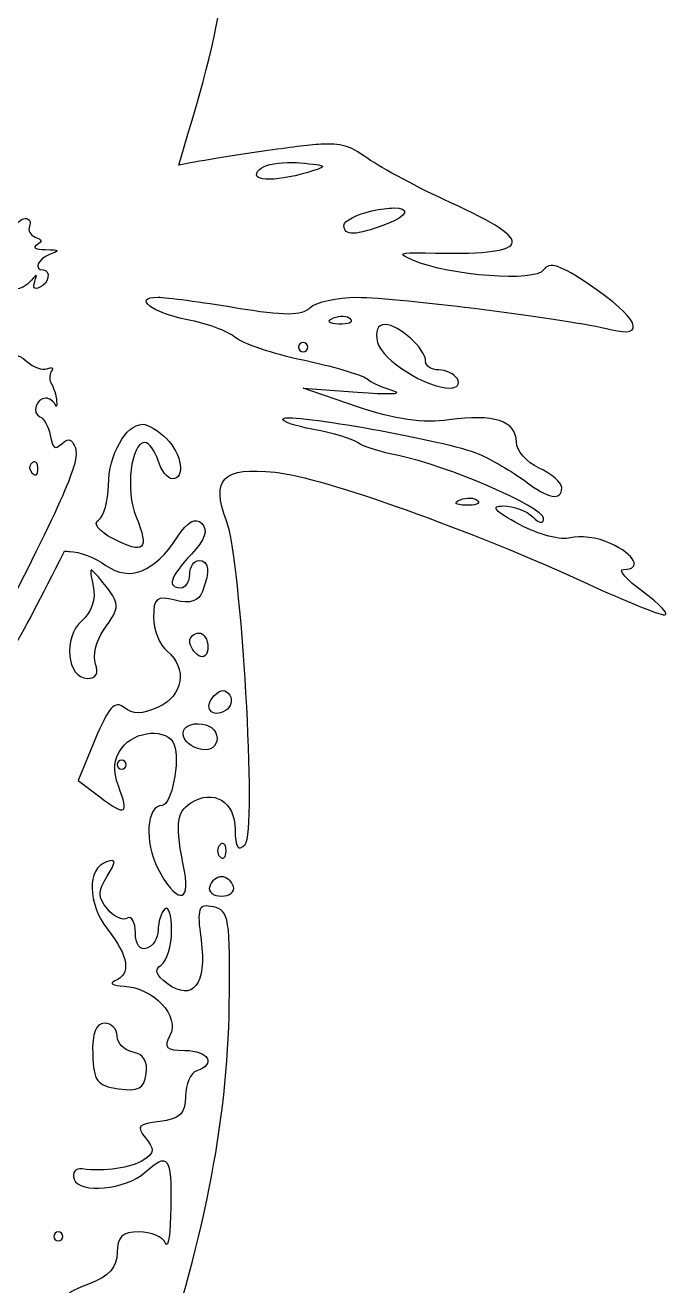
# Model space of a CAD drawing. Extents: x 3 to 91, y 4 to 114.
# Drawn here: x 24.82 to 35.45, y 30.45 to 51.24 of the extents above; entities that cross this region are included whole.
import ezdxf

# ---------------------------------------------------------------- set-up
doc = ezdxf.new("R2010")
doc.units = 0
doc.layers.add('Layer_1', color=7, linetype='CONTINUOUS')

msp = doc.modelspace()

# ---------------------------------------------------------------- linework, layer by layer
at = {"layer": 'Layer_1', "color": 7}
for points in [[(29.141372, 48.976139)], [(30.898888, 48.224249)], [(30.067414, 46.434176)], [(30.756778, 46.302919)], [(29.406474, 46.003712)], [(26.755989, 44.656506)], [(24.977287, 44.038458)], [(32.162895, 43.441077)], [(25.909529, 42.250452)], [(27.685648, 41.214857)], [(28.084073, 40.265045)], [(27.673247, 39.718307)], [(26.413374, 39.119378)], [(28.073739, 37.745817)], [(28.059784, 37.196497)], [(26.129154, 34.779592)], [(25.365893, 31.337424)]]:
    msp.add_lwpolyline(points, close=True, dxfattribs=at)
for points in [[(30.539737, 48.175671), (30.539737, 48.17619)], [(30.304094, 44.946413), (29.406474, 45.252853), (30.304094, 45.185673)], [(25.976192, 39.463543), (25.694039, 38.781415), (26.05164, 38.511662)]]:
    msp.add_lwpolyline(points, dxfattribs=at)
for points in [[(27.354403, 48.932215), (28.215854, 51.792859), (28.245054, 52.128009), (28.0417, 55.710613)], [(29.738235, 49.27638), (29.531751, 49.268839), (29.250679, 49.231779), (28.825113, 49.170444)], [(30.471009, 49.042285), (30.218885, 49.219341), (30.082376, 49.28895), (29.738235, 49.27638)], [(28.825113, 49.170444), (28.223397, 49.083732), (27.628635, 48.986288), (27.354403, 48.932215)], [(29.481404, 48.811809), (28.905589, 48.64224), (28.492156, 48.665912), (28.684037, 48.857801)], [(28.684037, 48.857801), (28.750268, 48.923982), (28.935682, 48.968982), (29.141372, 48.976139)], [(29.141372, 48.976139), (29.209939, 48.97852), (29.280654, 48.97666), (29.350147, 48.96994)], [(29.350147, 48.96994), (29.825942, 48.924458), (29.83362, 48.915549), (29.481404, 48.811809)], [(31.833198, 48.315199), (31.321475, 48.548228), (30.708446, 48.875528), (30.471009, 49.042285)], [(31.426504, 47.483725), (33.20257, 47.438195), (33.304091, 47.645399), (31.833198, 48.315199)], [(24.66051, 47.90282), (24.68421, 47.984322), (24.756761, 48.050616), (24.82174, 48.050616)], [(24.82174, 48.050616), (24.89167, 48.050616), (24.920194, 47.999305), (24.891504, 47.924526)], [(30.079817, 47.937443), (30.079817, 48.013204), (30.286925, 48.120172), (30.539737, 48.175671)], [(30.539737, 48.17619), (30.688272, 48.208813), (30.808985, 48.223423), (30.898888, 48.224249)], [(30.898888, 48.224249), (31.168599, 48.22663), (31.157928, 48.103035), (30.76453, 47.953463)], [(24.891504, 47.924526), (24.863294, 47.851025), (24.902911, 47.775568), (24.986071, 47.743657)], [(30.76453, 47.953463), (30.264372, 47.763273), (30.079817, 47.759048), (30.079817, 47.937443)], [(25.016044, 47.617051), (24.939294, 47.568349), (24.984503, 47.543518), (25.15712, 47.539017)], [(24.986071, 47.743657), (25.099783, 47.700056), (25.105921, 47.674069), (25.016044, 47.617051)], [(25.220683, 47.455819), (25.02962, 47.379019), (24.956018, 47.204156), (25.114746, 47.204156)], [(25.15712, 47.539017), (25.394248, 47.533019), (25.398528, 47.52722), (25.220683, 47.455819)], [(31.21515, 47.362802), (30.955242, 47.474491), (30.990807, 47.494925), (31.426504, 47.483725)], [(25.114746, 47.204156), (25.252667, 47.204156), (25.211199, 46.97264), (25.063069, 46.915802)], [(33.373157, 47.202605), (33.246808, 46.998175), (31.81772, 47.104151), (31.21515, 47.362802)], [(34.130734, 46.959726), (33.648356, 47.285205), (33.461377, 47.345356), (33.373157, 47.202605)], [(24.924577, 47.034656), (24.753468, 46.829736), (24.557093, 46.848016), (24.452254, 47.078066)], [(24.97832, 47.012952), (25.02335, 47.142172), (25.016457, 47.144727), (24.924577, 47.034656)], [(25.063069, 46.915802), (24.960352, 46.8764), (24.939194, 46.900652), (24.97832, 47.012952)], [(34.476449, 46.221271), (35.098283, 46.062629), (34.931432, 46.419515), (34.130734, 46.959726)], [(27.496513, 46.3825), (26.920687, 46.48936), (26.576094, 46.752504), (27.011788, 46.752504)], [(27.011788, 46.752504), (27.144831, 46.752504), (27.724348, 46.674388), (28.299563, 46.579387)], [(28.299563, 46.579387), (29.089911, 46.448857), (29.387569, 46.448857), (29.518094, 46.579387)], [(29.518094, 46.579387), (29.613092, 46.674357), (29.963509, 46.751562), (30.296858, 46.750953)], [(30.296858, 46.750953), (30.977922, 46.74963), (33.815149, 46.389959), (34.476449, 46.221271)], [(28.284061, 46.09053), (28.160596, 46.193656), (27.806086, 46.325101), (27.496513, 46.3825)], [(29.902049, 46.405238), (29.782672, 46.357537), (29.818147, 46.321805), (29.992484, 46.314804)], [(30.067414, 46.434176), (30.015428, 46.436292), (29.956066, 46.426847), (29.902049, 46.405238)], [(29.992484, 46.314804), (30.150234, 46.308295), (30.239081, 46.343651), (30.189371, 46.393353)], [(30.189371, 46.393353), (30.1645, 46.418198), (30.119404, 46.432038), (30.067414, 46.434176)], [(30.756778, 46.302919), (30.630995, 46.302919), (30.586071, 46.192725), (30.634823, 46.006297)], [(31.427023, 45.693655), (31.427023, 45.901342), (30.985184, 46.302919), (30.756778, 46.302919)], [(29.406474, 45.712257), (28.912621, 45.817096), (28.407526, 45.987408), (28.284061, 46.09053)], [(29.406474, 46.003712), (29.365313, 46.003712), (29.331541, 45.969882), (29.331544, 45.928782)], [(29.481404, 45.928782), (29.481404, 45.969882), (29.447625, 46.003712), (29.406474, 46.003712)], [(30.634823, 46.006297), (30.712452, 45.709437), (31.436561, 45.255436), (31.832682, 45.255436)], [(23.356714, 45.819226), (24.567728, 45.861527), (24.661569, 45.853201), (24.846545, 45.69262)], [(29.331544, 45.928782), (29.331541, 45.887681), (29.365323, 45.853849), (29.406474, 45.853849)], [(29.406474, 45.853849), (29.447633, 45.853849), (29.481404, 45.887681), (29.481404, 45.928782)], [(24.846545, 45.69262), (24.957867, 45.596021), (25.102187, 45.543721), (25.177791, 45.572729)], [(25.177791, 45.572729), (25.266541, 45.606832), (25.291193, 45.590787), (25.250655, 45.525189)], [(30.453954, 45.404783), (30.371642, 45.469071), (29.900332, 45.607416), (29.406474, 45.712257)], [(31.642513, 45.554643), (31.523905, 45.554643), (31.427023, 45.617254), (31.427023, 45.693655)], [(31.950503, 45.404783), (31.899632, 45.487041), (31.761115, 45.554643), (31.642513, 45.554643)], [(25.250655, 45.525189), (25.216985, 45.470688), (25.219006, 45.378761), (25.255306, 45.32055)], [(30.903023, 45.203244), (30.738405, 45.249723), (30.536266, 45.340481), (30.453954, 45.404783)], [(31.832682, 45.255436), (31.948112, 45.255436), (32.001364, 45.322481), (31.950503, 45.404783)], [(25.255306, 45.32055), (25.291636, 45.262349), (25.329498, 45.138244), (25.339538, 45.045113)], [(30.304094, 45.185673), (30.797952, 45.148875), (31.067642, 45.156847), (30.903023, 45.203244)], [(25.159188, 45.087489), (25.002526, 45.087489), (24.924127, 44.836307), (25.064103, 44.782599)], [(25.3137, 44.981552), (25.28948, 45.039753), (25.220172, 45.087489), (25.159188, 45.087489)], [(25.339538, 45.045113), (25.349578, 44.952014), (25.33787, 44.923341), (25.3137, 44.981552)], [(31.812013, 44.728854), (31.393418, 44.668243), (30.920216, 44.736395), (30.304094, 44.946413)], [(25.064103, 44.782599), (25.127943, 44.758099), (25.203562, 44.621706), (25.232051, 44.479257)], [(29.57804, 44.572274), (29.260974, 44.629463), (29.034134, 44.709008), (29.074194, 44.749007)], [(29.074194, 44.749007), (29.178128, 44.852938), (31.806269, 44.381136), (32.292086, 44.171266)], [(32.923054, 44.365568), (32.923054, 44.713429), (32.549502, 44.835653), (31.812013, 44.728854)], [(26.19375, 43.655535), (26.198716, 44.153684), (26.481241, 44.656506), (26.755989, 44.656506)], [(26.755989, 44.656506), (26.843924, 44.656506), (27.021451, 44.550721), (27.150798, 44.421379)], [(30.304094, 44.355749), (30.221787, 44.417831), (29.895112, 44.515073), (29.57804, 44.572274)], [(25.618591, 44.331979), (25.750089, 44.119209), (25.604638, 43.752417), (24.579895, 41.716118)], [(25.232051, 44.479257), (25.276931, 44.254887), (25.301923, 44.234956), (25.41757, 44.330945)], [(25.41757, 44.330945), (25.526776, 44.421546), (25.563095, 44.421779), (25.618591, 44.331979)], [(26.793714, 44.3573), (26.56347, 44.3573), (26.470263, 43.56537), (26.649537, 43.13257)], [(27.012304, 44.058093), (26.960057, 44.222714), (26.861553, 44.3573), (26.793714, 44.3573)], [(27.150798, 44.421379), (27.408872, 44.163299), (27.467253, 43.758889), (27.2464, 43.758889)], [(30.977437, 44.140259), (30.689354, 44.196539), (30.386403, 44.293652), (30.304094, 44.355749)], [(33.297193, 43.936139), (33.091421, 44.029888), (32.923054, 44.222968), (32.923054, 44.365568)], [(33.372123, 43.108281), (33.372123, 43.290092), (31.748687, 43.989611), (30.977437, 44.140259)], [(32.292086, 44.171266), (32.515714, 44.074667), (32.859054, 43.875202), (33.055345, 43.727882)], [(24.943697, 44.028121), (24.896367, 43.998821), (24.8797, 43.939636), (24.90649, 43.896348)], [(24.90649, 43.896348), (24.97907, 43.778907), (25.029997, 43.800873), (25.029996, 43.949574)], [(24.977287, 44.038458), (24.967001, 44.038802), (24.955529, 44.035437), (24.943697, 44.028121)], [(25.029996, 43.949574), (25.029996, 44.004023), (25.008144, 44.037424), (24.977287, 44.038458)], [(27.2464, 43.758889), (27.169639, 43.758889), (27.064554, 43.893475), (27.012304, 44.058093)], [(28.142467, 43.063839), (27.879159, 43.756399), (28.078615, 43.956176), (28.943453, 43.866373)], [(28.943453, 43.866373), (29.735536, 43.784157), (32.190158, 42.908217), (34.104378, 42.024627)], [(33.67133, 43.612643), (33.67133, 43.696715), (33.502962, 43.842339), (33.297193, 43.936139)], [(33.055345, 43.727882), (33.456914, 43.426501), (33.67133, 43.386245), (33.67133, 43.612643)], [(26.028385, 43.078309), (26.116824, 43.132959), (26.19135, 43.392886), (26.19375, 43.655535)], [(32.087962, 43.321705), (31.913623, 43.328901), (31.878151, 43.36434), (31.997531, 43.412139)], [(31.997531, 43.412139), (32.051545, 43.433729), (32.110902, 43.443215), (32.162895, 43.441077)], [(32.284334, 43.400254), (32.334059, 43.350552), (32.24572, 43.314704), (32.087962, 43.321705)], [(32.162895, 43.441077), (32.214886, 43.43896), (32.259479, 43.425096), (32.284334, 43.400254)], [(32.974213, 43.004411), (32.562969, 43.224862), (32.489028, 43.310336), (32.708598, 43.310336)], [(32.708598, 43.310336), (32.876111, 43.310336), (33.094038, 43.229299), (33.192804, 43.130504)], [(26.274882, 42.767733), (26.035833, 42.891773), (25.934045, 43.020008), (26.028385, 43.078309)], [(26.649537, 43.13257), (26.875258, 42.587618), (26.787231, 42.501925), (26.274882, 42.767733)], [(27.333731, 42.79874), (27.504249, 43.058939), (27.628408, 43.127284), (27.735773, 43.019916)], [(28.45046, 37.729281), (28.646932, 37.925753), (28.387455, 42.41947), (28.142467, 43.063839)], [(33.192804, 43.130504), (33.303966, 43.019402), (33.372123, 43.010983), (33.372123, 43.108281)], [(27.735773, 43.019916), (27.843149, 42.912535), (27.789872, 42.756819), (27.563691, 42.51607)], [(33.815506, 42.78427), (33.66666, 42.737031), (33.287967, 42.836253), (32.974213, 43.004411)], [(34.477481, 42.692285), (34.262253, 42.789686), (33.964358, 42.831469), (33.815506, 42.78427)], [(26.152925, 42.330033), (26.546818, 42.054144), (26.950982, 42.21459), (27.333731, 42.79874)], [(34.689872, 42.262337), (35.003366, 42.262337), (34.882248, 42.50786), (34.477481, 42.692285)], [(23.971663, 40.050071), (24.362359, 40.452531), (24.687393, 41.001986), (25.466662, 42.566195)], [(25.466662, 42.566195), (25.495987, 42.5637), (25.525166, 42.561028), (25.557096, 42.561028)], [(25.557096, 42.561028), (25.703396, 42.561028), (25.971426, 42.457165), (26.152925, 42.330033)], [(27.563691, 42.51607), (27.208207, 42.137671), (27.151848, 41.962614), (27.385925, 41.962614)], [(27.535788, 42.186891), (27.535788, 42.310351), (27.603339, 42.411684), (27.685648, 42.411684)], [(27.685648, 42.411684), (27.856278, 42.411684), (27.87556, 42.242501), (27.74456, 41.90112)], [(25.909529, 42.250452), (25.888868, 42.243096), (25.905735, 42.158469), (25.942085, 41.989488)], [(26.103316, 42.046331), (25.988828, 42.187521), (25.930191, 42.257805), (25.909529, 42.250452)], [(35.018535, 41.8882), (34.739619, 42.093972), (34.591582, 42.26234), (34.689872, 42.262337)], [(26.114168, 41.260333), (26.393081, 41.658481), (26.392884, 41.689281), (26.103316, 42.046331)], [(27.385925, 41.962614), (27.468232, 41.962614), (27.535788, 42.06342), (27.535788, 42.186891)], [(34.104378, 42.024627), (34.712711, 41.743817), (35.281158, 41.514063), (35.367867, 41.514063)], [(25.942085, 41.989488), (25.9895, 41.769056), (25.920345, 41.558614), (25.752433, 41.414845)], [(27.296009, 41.755393), (26.989725, 41.832262), (26.937374, 41.791029), (26.937374, 41.473238)], [(27.74456, 41.90112), (27.681904, 41.737851), (27.544416, 41.693091), (27.296009, 41.755393)], [(35.367867, 41.514063), (35.454571, 41.514063), (35.297446, 41.682431), (35.018535, 41.8882)], [(25.752433, 41.414845), (25.440209, 41.147504), (25.509234, 40.466583), (25.848551, 40.466583)], [(26.937374, 41.473238), (26.937374, 41.268628), (27.038183, 41.017605), (27.161648, 40.915134)], [(25.980843, 40.703261), (25.930899, 40.833399), (25.99072, 41.084081), (26.114168, 41.260333)], [(27.535788, 41.073781), (27.535788, 41.151201), (27.603339, 41.214857), (27.685648, 41.214857)], [(27.685648, 41.214857), (27.767954, 41.214857), (27.834992, 41.1096), (27.834992, 40.98128)], [(27.685648, 40.84072), (27.603333, 40.891589), (27.535788, 40.99638), (27.535788, 41.073781)], [(27.834992, 40.98128), (27.834992, 40.85296), (27.767957, 40.78982), (27.685648, 40.84072)], [(27.161648, 40.915134), (27.502059, 40.632623), (27.431005, 40.180566), (27.01644, 39.991675)], [(25.848551, 40.466583), (25.990488, 40.466583), (26.038583, 40.55274), (25.980843, 40.703261)], [(28.126965, 39.937933), (27.89701, 39.795812), (27.748817, 39.990386), (27.940412, 40.182363)], [(27.940412, 40.182363), (27.994152, 40.236163), (28.041817, 40.263717), (28.084073, 40.265045)], [(28.084073, 40.265045), (28.12633, 40.266368), (28.16307, 40.241735), (28.194661, 40.190631)], [(28.194661, 40.190631), (28.246448, 40.106829), (28.216092, 39.993032), (28.126965, 39.937933)], [(26.452649, 39.984957), (26.302487, 40.109589), (26.194572, 39.991519), (25.976192, 39.463543)], [(27.01644, 39.991675), (26.751909, 39.871535), (26.591506, 39.86972), (26.452649, 39.984957)], [(27.735257, 39.295593), (27.359811, 39.368404), (27.308534, 39.718307), (27.673247, 39.718307)], [(27.673247, 39.718307), (27.857074, 39.718307), (27.984854, 39.621494), (27.984854, 39.482664)], [(26.408207, 39.311614), (26.629839, 39.614744), (27.172385, 39.652476), (27.279989, 39.372076)], [(26.358598, 38.692531), (26.263677, 38.942142), (26.279089, 39.135033), (26.408207, 39.311614)], [(27.279989, 39.372076), (27.380924, 39.109025), (27.23311, 38.371102), (27.079485, 38.371102)], [(27.984854, 39.482664), (27.984854, 39.343303), (27.882926, 39.266894), (27.735257, 39.295593)], [(26.413374, 39.119378), (26.372215, 39.119378), (26.338444, 39.085646), (26.338444, 39.044448)], [(26.488305, 39.044448), (26.488305, 39.085546), (26.454525, 39.119378), (26.413374, 39.119378)], [(26.338444, 39.044448), (26.338444, 39.003348), (26.372225, 38.970034), (26.413374, 38.970034)], [(26.413374, 38.970034), (26.454525, 38.970034), (26.488305, 39.003247), (26.488305, 39.044448)], [(26.05164, 38.511662), (26.483632, 38.185812), (26.538848, 38.218429), (26.358598, 38.692531)], [(27.55284, 38.411927), (27.923138, 38.652248), (28.284061, 38.435237), (28.284061, 37.972161)], [(27.079485, 38.371102), (26.823331, 38.371102), (26.782016, 37.768722), (27.008169, 37.331374)], [(27.446388, 37.286413), (27.292712, 38.058714), (27.311297, 38.255167), (27.55284, 38.411927)], [(28.284061, 37.972161), (28.284061, 37.67238), (28.328527, 37.607342), (28.45046, 37.729281)], [(28.03498, 37.722563), (27.980142, 37.667694), (27.980142, 37.577992), (28.03498, 37.523094)], [(28.073739, 37.745817), (28.061806, 37.743965), (28.048683, 37.736269), (28.03498, 37.722563)], [(28.134717, 37.622829), (28.134717, 37.705177), (28.109502, 37.751191), (28.073739, 37.745817)], [(26.162744, 37.440927), (25.838095, 37.333927), (25.846213, 36.752511), (26.178247, 36.3304)], [(26.171529, 37.202699), (26.326567, 37.450929), (26.325146, 37.494426), (26.162744, 37.440927)], [(28.03498, 37.523094), (28.08986, 37.468254), (28.134717, 37.513093), (28.134717, 37.622829)], [(27.008169, 37.331374), (27.302068, 36.763033), (27.555714, 36.736985), (27.446388, 37.286413)], [(26.177213, 36.66423), (26.019359, 36.854579), (26.018024, 36.956909), (26.171529, 37.202699)], [(27.863932, 37.035784), (27.834441, 36.947305), (27.922601, 36.874552), (28.059784, 36.874552)], [(28.059784, 37.196497), (27.981595, 37.196497), (27.893433, 37.124285), (27.863932, 37.035784)], [(28.25564, 37.035784), (28.226141, 37.124253), (28.137977, 37.196497), (28.059784, 37.196497)], [(28.059784, 36.874552), (28.197003, 36.874552), (28.285138, 36.947284), (28.25564, 37.035784)], [(26.504841, 36.511269), (26.431858, 36.466158), (26.284472, 36.535002), (26.177213, 36.66423)], [(27.125475, 36.664748), (27.064819, 36.604066), (27.014537, 36.447081), (27.013339, 36.315932)], [(27.236062, 36.310246), (27.236062, 36.566088), (27.186157, 36.725444), (27.125475, 36.664748)], [(27.92491, 36.698853), (27.673771, 36.749103), (27.650646, 36.686259), (27.722856, 36.147983)], [(28.187943, 35.073629), (28.207046, 36.502919), (28.183313, 36.647154), (27.92491, 36.698853)], [(26.637649, 36.272522), (26.637649, 36.448822), (26.577821, 36.556367), (26.504841, 36.511269)], [(26.178247, 36.3304), (26.530784, 35.88223), (26.572972, 35.587601), (26.30072, 35.47774)], [(26.82472, 36.015175), (26.713741, 35.977946), (26.637649, 36.082332), (26.637649, 36.272522)], [(27.013339, 36.315932), (27.012281, 36.184792), (26.927603, 36.049674), (26.82472, 36.015175)], [(27.063464, 35.738707), (27.158243, 35.797283), (27.236062, 36.054466), (27.236062, 36.310246)], [(27.722856, 36.147983), (27.819942, 35.424223), (27.585786, 35.124164), (27.163717, 35.43278)], [(27.163717, 35.43278), (26.974686, 35.571001), (26.943835, 35.664806), (27.063464, 35.738707)], [(26.30072, 35.47774), (26.197834, 35.43624), (26.265385, 35.397408), (26.450582, 35.390407)], [(26.450582, 35.390407), (26.929532, 35.373606), (27.382681, 34.88641), (27.208675, 34.575469)], [(26.93789, 28.76342), (27.745743, 31.051341), (28.162303, 33.154339), (28.187943, 35.073629)], [(26.129154, 34.779592), (25.987498, 34.779592), (25.924017, 34.613902), (25.933817, 34.26851)], [(26.338444, 34.56565), (26.338444, 34.683421), (26.244474, 34.779592), (26.129154, 34.779592)], [(26.600443, 34.303652), (26.456405, 34.329951), (26.338444, 34.447911), (26.338444, 34.56565)], [(27.208675, 34.575469), (27.097722, 34.377219), (27.143887, 34.331039), (27.453105, 34.331039)], [(26.818002, 33.946049), (26.846524, 34.145539), (26.769102, 34.272852), (26.600443, 34.303652)], [(27.453105, 34.331039), (27.84526, 34.331039), (27.978806, 34.104402), (27.651024, 33.995142)], [(25.933817, 34.26851), (25.946258, 33.8295), (26.006625, 33.749069), (26.361181, 33.69697)], [(26.361181, 33.69697), (26.688774, 33.64889), (26.782831, 33.700198), (26.818002, 33.946049)], [(27.651024, 33.995142), (27.549919, 33.961442), (27.465755, 33.770905), (27.463956, 33.571396)], [(27.463956, 33.571396), (27.46131, 33.285906), (27.370931, 33.198051), (27.039694, 33.160051)], [(27.039694, 33.160051), (26.68393, 33.119271), (26.647722, 33.07743), (26.805599, 32.8872)], [(26.805599, 32.8872), (26.956345, 32.7056), (26.951067, 32.635681), (26.777693, 32.525983)], [(26.798881, 32.321859), (27.176817, 32.662989), (27.236727, 32.582164), (27.224177, 31.749285)], [(26.777693, 32.525983), (26.560724, 32.388711), (26.134219, 32.32637), (25.761218, 32.37767)], [(25.761218, 32.37767), (25.649582, 32.393043), (25.589426, 32.317189), (25.627376, 32.208689)], [(25.627376, 32.208689), (25.714762, 31.958787), (26.478365, 32.03254), (26.798881, 32.321859)], [(27.224177, 31.749285), (27.217669, 31.317165), (27.178354, 31.047983), (27.136844, 31.150872)], [(25.365893, 31.337424), (25.324733, 31.337424), (25.290963, 31.303692), (25.290963, 31.262494)], [(25.290963, 31.262494), (25.290963, 31.221394), (25.324743, 31.18808), (25.365893, 31.18808)], [(25.440824, 31.262494), (25.440824, 31.303592), (25.407043, 31.337424), (25.365893, 31.337424)], [(25.365893, 31.18808), (25.407053, 31.18808), (25.440824, 31.221293), (25.440824, 31.262494)], [(26.700178, 31.33794), (26.423441, 31.33794), (26.338444, 31.25753), (26.338444, 30.99636)], [(27.136844, 31.150872), (27.095331, 31.253742), (26.899094, 31.33794), (26.700178, 31.33794)], [(26.338444, 30.99636), (26.338444, 30.752959), (26.206566, 30.605618), (25.879557, 30.48218)], [(25.879557, 30.48218), (25.444903, 30.318119), (25.432675, 30.290891), (25.639778, 29.962832)]]:
    msp.add_open_spline(points, degree=3, dxfattribs=at)

doc.saveas('drawing.dxf')
